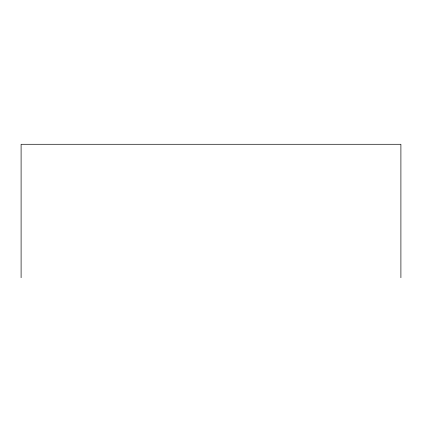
<?xml version="1.0" encoding="UTF-8"?>
<svg xmlns="http://www.w3.org/2000/svg" width="422" height="422" viewBox="0 0 422 422"><rect width="100%" height="100%" fill="white"/><g stroke="black" fill="none" stroke-linecap="round" stroke-linejoin="round"><path stroke-width="0.63" d="M400.9 277.718L400.9 144.282L21.1 144.282L21.1 277.718"/></g></svg>
